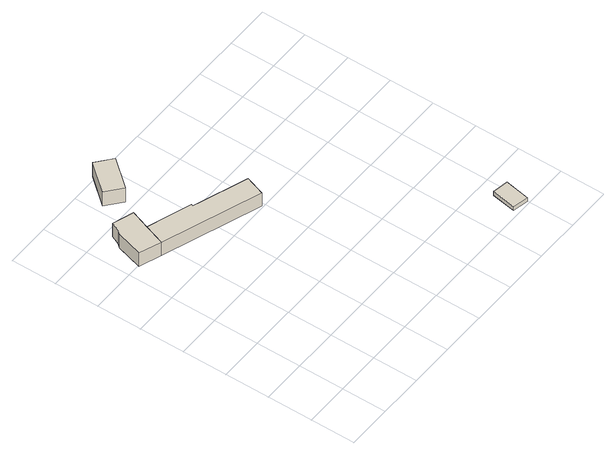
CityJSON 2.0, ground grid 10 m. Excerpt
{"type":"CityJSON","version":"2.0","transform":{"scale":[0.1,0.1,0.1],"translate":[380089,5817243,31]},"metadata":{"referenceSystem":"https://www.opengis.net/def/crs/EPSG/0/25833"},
"CityObjects":{
"building1":{"type":"Building","attributes":{"Gemeindeschluessel":"11000004","function":"31001_2723"},"address":[{"country":"Germany","locality":"Berlin","thoroughfareNumber":"24 (2)","thoroughfareName":"Teufelsseechaussee"}],"children":["building1-1","building1-2"]},
"building1-1":{"type":"BuildingPart","attributes":{"BezugspunktDach":"2200","measuredHeight":3.95,"storeysAboveGround":1},"parents":["building1"],"geometry":[{"type":"MultiSurface","lod":"1","boundaries":[[[0,1,2,3,4,5,6]],[[7,8,9,10,11,12,13]],[[8,7,5,7,8,4]],[[9,8,4,3]],[[10,9,3,2]],[[11,10,2,1]],[[12,11,1,0]],[[13,12,0,6]],[[7,13,6,5]]]}]},
"building1-2":{"type":"BuildingPart","attributes":{"BezugspunktDach":"2200","measuredHeight":3.74,"storeysAboveGround":1},"parents":["building1"],"geometry":[{"type":"MultiSurface","lod":"1","boundaries":[[[14,15,16,17,18,19,20]],[[21,22,23,24,8,13,25]],[[21,25,20,19]],[[22,21,19,18]],[[23,22,18,17]],[[24,23,17,16]],[[8,24,16,15]],[[6,5,4,15,14]],[[25,13,14,20]],[[13,7,5,6]],[[7,8,4,5,26]]]}]},
"building2":{"type":"Building","attributes":{"Gemeindeschluessel":"11000004","BezugspunktDach":"2200","function":"31001_2723","measuredHeight":5.35,"storeysAboveGround":1},"address":[{"country":"Germany","locality":"Berlin","thoroughfareNumber":"24 (1)","thoroughfareName":"Teufelsseechaussee"}],"geometry":[{"type":"Solid","lod":"1","boundaries":[[[[27,28,29,30]],[[31,32,33,34]],[[31,34,30,29]],[[32,31,29,28]],[[33,32,28,27]],[[34,33,27,30]]]]}]},
"building3":{"type":"Building","attributes":{"Gemeindeschluessel":"11000004","BezugspunktDach":"2200","function":"31001_2723","measuredHeight":1.02,"storeysAboveGround":1},"address":[{"country":"Germany","locality":"Berlin","thoroughfareNumber":"22 (6)","thoroughfareName":"Teufelsseechaussee"}],"geometry":[{"type":"Solid","lod":"1","boundaries":[[[[35,36,37,38]],[[39,40,41,42]],[[39,42,38,37]],[[40,39,37,36]],[[41,40,36,35]],[[42,41,35,38]]]]}]}
},
"vertices":[
[273,389,66],[288,432,66],[169,475,66],[171,479,66],[73,513,66],[65,488,66],[57,466,66],[65,488,30],[73,513,30],[171,479,30],[169,475,30],[288,432,30],[273,389,30],[57,466,30],
[57,466,67],[73,513,67],[88,554,67],[42,570,67],[34,551,67],[26,542,67],[9,484,67],[26,542,30],[34,551,30],[42,570,30],[88,554,30],[9,484,30],[65,488,31],
[126,601,73],[177,662,73],[143,690,73],[92,630,73],[143,690,34],[177,662,34],[126,601,34],[92,630,34],
[600,6,13],[610,61,13],[575,67,13],[565,13,13],[575,67,3],[610,61,3],[600,6,3],[565,13,3]
]}
